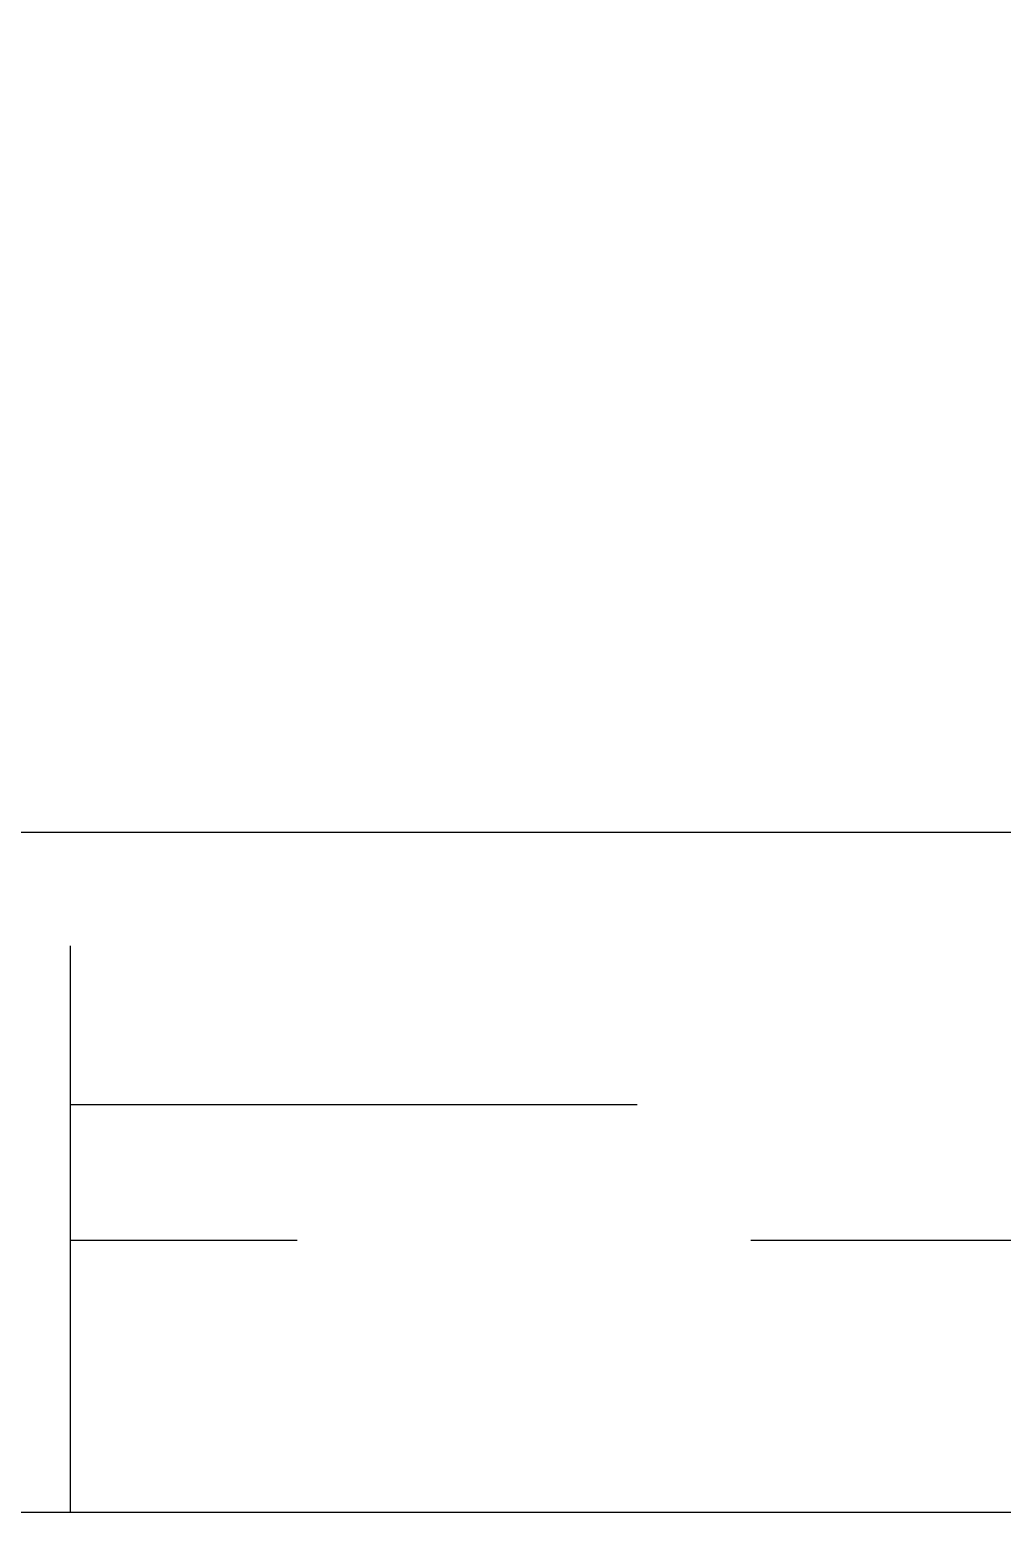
# Model space of a CAD drawing. Header units: millimetres. Extents: x 999 to 1260, y -38 to 225.
# Drawn here: x 1069.5909 to 1069.8054, y 77.4069 to 77.7341 of the extents above; entities that cross this region are included whole.
import ezdxf
from ezdxf.enums import TextEntityAlignment as Align

# ---------------------------------------------------------------- set-up
doc = ezdxf.new("R2010")
doc.units = ezdxf.units.MM
doc.linetypes.add('HIDDEN2', pattern=[0.1875, 0.125, -0.0625])
doc.layers.add('I-ARQ', color=8, linetype='Continuous')
doc.styles.add('ROMANS', font='romans', dxfattribs={"oblique": 15})

# ---------------------------------------------------------------- blocks, each defined once
blk = doc.blocks.new('praça')
at = {"layer": 'I-ARQ'}
for p, q in [((1253.27082, 20.68195), (1253.27082, 25.31945)), ((1253.42082, 20.68195), (1253.42082, 21.39005)), ((1253.27082, 20.68195), (1253.27082, 21.34945)), ((1253.42082, 20.68195), (1253.42082, 21.34945))]:
    blk.add_line(p, q, dxfattribs=at)
at = {"layer": 'I-ARQ', "linetype": 'HIDDEN2'}
for p, q in [((1253.27082, 21.18195), (1253.42082, 21.18195)), ((1253.33082, 20.68195), (1253.33082, 21.18195)), ((1253.36082, 21.18195), (1253.36082, 20.68195))]:
    blk.add_line(p, q, dxfattribs=at)
at = {"layer": 'I-ARQ'}
blk.add_arc((1254.18241, 21.49978), 0.60159, 179.97416, 269.84895, dxfattribs=at)
at = {"layer": 'I-ARQ', "width": 1, "flags": 3}
blk.add_attdef('CODIGO', text='', height=0.024, rotation=360, dxfattribs=at).set_placement((1257.01582, 34.84445), align=Align.MIDDLE)
at = {"layer": 'I-ARQ', "text_generation_flag": 4, "width": 1, "flags": 3}
blk.add_attdef('CODIGO', text='', height=0.024, rotation=360, dxfattribs=at).set_placement((1258.87082, 16.02772), align=Align.MIDDLE)
at = {"layer": 'I-ARQ', "style": 'ROMANS', "width": 1}
blk.add_attdef('0.00', (1278.70341, -45.86682), '', height=0.36, dxfattribs=at)

msp = doc.modelspace()

# ---------------------------------------------------------------- block references
at = {"layer": 'I-ARQ', "rotation": 90}
msp.add_blockref('praça', (1090.78188, -1175.8639), dxfattribs=at)

doc.saveas('drawing.dxf')
